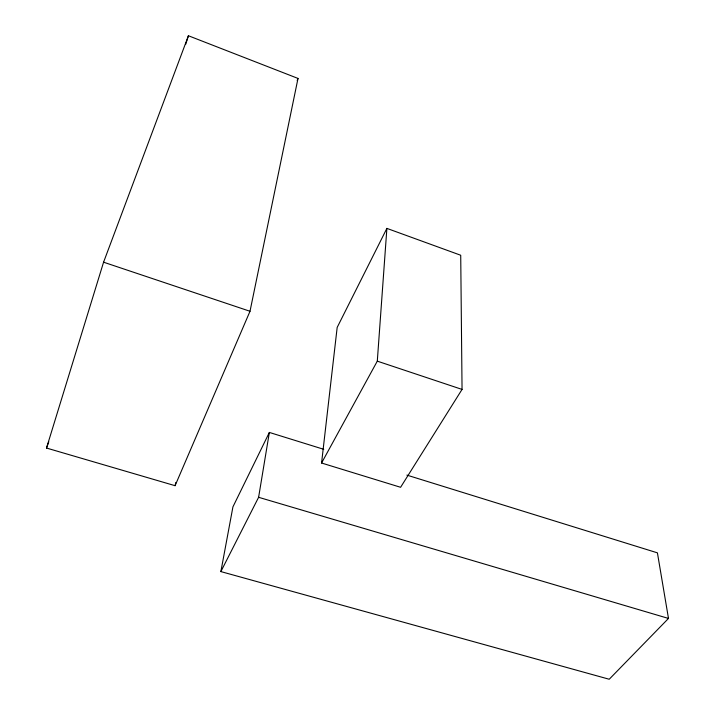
<?xml version="1.0" encoding="UTF-8"?>
<svg xmlns="http://www.w3.org/2000/svg" width="715" height="715" viewBox="0 0 715 715"><rect width="100%" height="100%" fill="white"/><g stroke="black" fill="none" stroke-linecap="round" stroke-linejoin="round"><path stroke-width="1.07" d="M321.571 463.016L377.297 361.147L386.887 228.389L460.719 255.246L462.051 389.416L400.597 487.29L321.571 463.016L337.176 327.425L386.887 228.389M406.88 475.109L657.416 552.847L668.489 618.439L609.216 679.25L220.872 571.589L258.607 497.3L269.358 432.432L323.734 449.306M220.872 571.589L232.929 506.881L269.358 432.432M250.009 311.275L298.003 78.427L188.42 35.75L103.577 262.199L46.511 448.046L175.077 485.691L250.009 311.275L103.577 262.199M175.077 485.691L175.854 482.437M185.739 44.223L188.42 35.75M46.511 448.046L48.799 441.772M297.181 80.491L298.003 78.427M258.607 497.3L668.489 618.439M377.297 361.147L462.051 389.416"/></g></svg>
